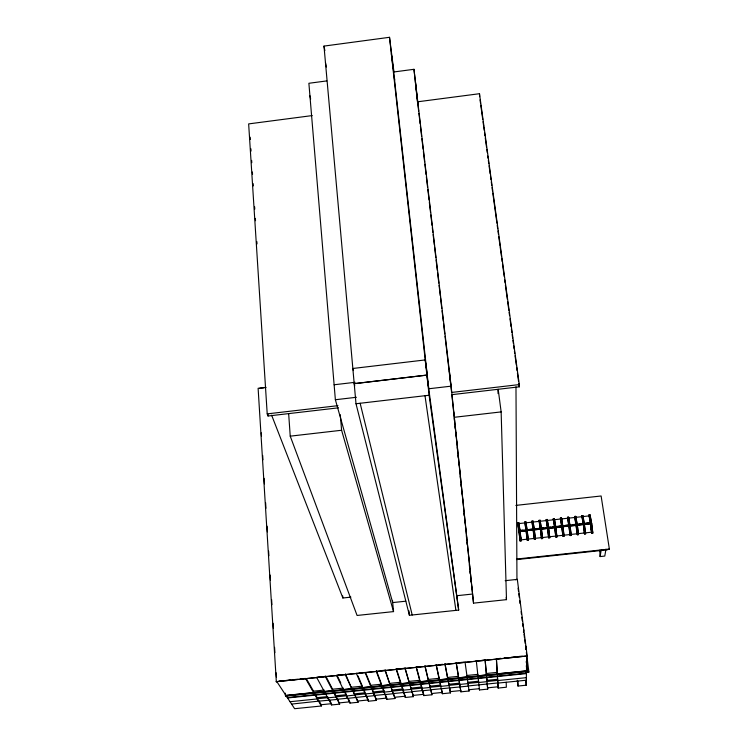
<?xml version="1.0" encoding="UTF-8"?>
<svg xmlns="http://www.w3.org/2000/svg" width="746" height="746" viewBox="0 0 746 746"><rect width="100%" height="100%" fill="white"/><g stroke="black" fill="none" stroke-linecap="round" stroke-linejoin="round"><path stroke-width="1.12" d="M519.673 600.661L520.046 603.542M518.778 522.564L519.934 530.331L518.778 522.564L517.696 522.676L518.843 530.667L522.955 530.22M519.934 530.331L521.053 539.862M523.431 632.244L523.823 629.913M540.263 528.112L541.531 538.677L542.622 538.556L540.104 520.223L539.013 520.344L540.253 528.336L525.977 529.893L524.792 521.902L525.874 521.78L528.327 540.113L527.236 540.235L525.977 529.669M527.068 529.548L525.874 521.78M525.613 649.225L526.033 646.978M525.79 647.77L525.501 645.495M517.267 680.277L517.994 686.04L526.21 685.21L526.769 655.669M527.189 655.995L276.262 681.676L527.189 655.995L517.323 579.381L505.191 580.677M527.021 671.372L285.448 695.925L527.021 671.372L526.322 665.74M526.163 672.463L528.905 671.932L527.674 672.062L526.34 661.441M533.12 528.895L531.907 521.128L532.989 521.006L535.469 539.339L534.378 539.451L531.907 521.128M534.211 528.774L532.989 521.006M534.341 530.024L535.469 539.339M543.358 528L541.354 527.991M541.484 529.24L542.622 538.556M546.137 519.57L547.396 527.553L546.137 519.57L547.219 519.449L548.506 527.217L549.774 537.782L548.683 537.903L547.555 528.355L548.683 537.903M548.506 527.217L547.219 519.449M548.636 528.466L549.774 537.782M553.252 518.787L554.548 526.779L553.252 518.787L554.343 518.666L555.658 526.434L556.936 537.008L555.845 537.12L554.716 527.581L555.845 537.12M555.658 526.434L554.343 518.666M555.789 527.683L556.936 537.008M561.729 525.771L560.386 518.004L561.468 517.883L564.097 536.225L563.006 536.346L560.386 518.004M562.82 525.65L561.468 517.883M568.872 525.212L567.519 517.22L568.601 517.109L571.268 535.451L570.177 535.572L567.519 517.22M569.021 526.238L568.89 524.988M558.679 526.331L569.981 524.867M570.112 526.126L571.268 535.451M579.157 524.093L583.204 523.655L581.796 515.663L582.887 515.542L585.629 533.894L584.528 534.005L583.391 524.457L577.283 525.343L575.744 516.325L574.653 516.446L577.357 534.789L578.448 534.668L577.301 525.119L578.448 534.668M576.061 524.205L576.182 525.464L562.969 526.676L564.097 536.225M577.152 524.093L575.744 516.325M583.204 523.655L581.796 515.663M585.629 533.894L584.332 523.31M584.482 524.335L591.634 523.776L590.03 514.759L588.939 514.88L590.384 522.871L586.328 523.31M590.384 522.871L588.939 514.88M591.559 532.196L590.571 523.673L591.718 533.231L592.809 533.11L591.662 523.552L518.983 531.478L520.102 541.009L521.184 540.887L520.065 531.357M592.809 533.11L591.513 522.526L518.843 530.667M599.756 550.184L600.11 556.572L604.782 556.068L605.966 549.205M600.11 556.572L601.239 549.718M515.85 505.396L601.117 495.987L609.37 549.056L606.955 549.877L516.754 559.584M354.201 383.621L426.889 375.098L458.687 610.088L409.405 615.282L356.001 403.745L323.988 46.093L389.515 37.3L393.953 71.98M326.776 80.913L308.881 83.282L335.374 399.735L392.704 602.582L405.805 601.192M451.125 386.167L428.764 388.769L393.683 71.989L413.974 69.303L451.125 386.167L473.524 603.141L506.487 599.653L501.144 411.904L498.188 389.281M312.21 115.583L248.651 123.901L267.208 413.881L268.047 416.007L338.553 407.82M473.524 603.141L451.843 394.662L519.3 386.829L519.3 384.582L479.492 93.707L417.564 101.801L418.637 111.005M427.113 373.858L425.211 359.936L352.839 368.477L353.352 370.585M426.889 375.098L354.201 383.705L354.76 385.943M276.337 681.797L258.116 388.293L266.089 387.351M259.655 388.321L264.149 387.799M334.124 384.768L355.077 382.306M335.374 399.735L356.429 397.282M267.208 413.881L337.947 405.665M519.3 384.582L451.619 392.443L445.026 336.204M356.001 403.745L429.118 395.24L458.687 610.088M290.231 436.158L341.603 430.255L393.552 611.599L357.082 615.459L290.231 436.158L288.655 413.62M454.491 417.266L501.144 411.904M517.827 523.701L590.189 515.784L591.475 522.75M545.382 527.776L550.511 527.217M552.534 526.993L555.649 526.573M573.003 524.764L576.033 524.429L574.653 516.446M526.117 530.919L518.983 531.693L517.696 522.676M561.859 527.021L527.208 530.574L528.327 540.113M519.962 539.973L592.66 532.085M516.894 559.015L609.37 549.056M271.609 415.158L342.88 597.994L350.9 597.136M515.477 579.735L517.323 579.381M457.074 595.681L472.46 594.049M278.985 681.163L283.601 680.688M285.905 680.445L290.511 679.97M293.971 679.615L297.421 679.261M300.88 678.907L305.487 678.431L321.321 705.996L294.623 708.7L276.682 681.396M319.857 676.958L316.593 677.293L331.606 704.951L339.672 704.131L337.145 698.172L337.239 699.44L318.635 701.156L317.255 698.769L327.755 697.697M323.121 676.622L325.293 676.398L339.672 704.131M337.509 675.139L340.782 674.804M359.563 672.873L362.836 672.528M380.563 670.71L384.945 670.253L394.932 698.526L386.82 699.347L376.189 671.158M399.418 668.77L396.135 669.106L405.292 697.473L413.415 696.652L412.137 691.533M402.709 668.425L404.901 668.202L413.415 696.652M420.511 666.598L416.119 667.055L423.793 695.598L431.934 694.768L430.852 689.63M439.441 664.649L442.742 664.313M460.618 662.476L463.928 662.131M476.302 660.853L478.512 660.63M481.832 660.285L485.142 659.949L487.697 689.117L479.51 689.947L479.37 688.679L468.936 689.742L469.075 691.001L460.907 691.831L456.198 662.924M500.939 658.326L496.444 658.783L498.151 688.054L506.357 687.225L506.18 682.264M504.305 657.972L507.672 657.627M511.047 657.282L515.533 656.816M518.908 656.471L522.275 656.126M306.475 678.86L313.516 691.16L324.193 690.069M325.713 675.951L332.567 689.211L343.263 688.12L343.374 689.537L351.767 688.679L345.491 673.908M351.655 687.262L362.37 686.161L357.94 675.857M365.736 672.901L370.781 685.304L381.514 684.203L381.644 685.63L390.065 684.763L385.178 669.824M389.934 683.345L400.695 682.245L400.835 683.662L409.274 682.804L405.078 667.782M409.134 681.387L419.914 680.277L420.054 681.704L428.512 680.837L425.015 665.73M428.372 679.419L439.17 678.31L439.319 679.737L447.796 678.869L445.008 663.753M447.637 677.443L458.464 676.342L458.613 677.76L467.108 676.892L466.949 675.475L477.785 674.365L477.953 675.792L486.457 674.916L485.077 659.632M486.289 673.498L497.153 672.388L496.407 659.632M285.42 695.458L332.669 690.628L332.567 689.211M362.491 687.579L370.902 686.721L370.781 685.304M285.485 695.561L526.48 670.943M526.061 671.969L527.674 671.801M287.266 697.501L526.443 673.097M526.434 673.591L287.564 697.958L287.434 695.897M315.549 694.815L317.181 697.659L327.671 696.596L327.764 697.874L335.998 697.034L334.413 692.885M335.896 695.757L346.405 694.685L346.508 695.962L354.751 695.123L353.315 690.955M354.648 693.845L365.176 692.773L363.927 689.873M372.254 689.024L373.438 691.934L383.985 690.852L384.097 692.139L392.377 691.29L391.23 687.085M392.256 690.013L402.831 688.94L402.952 690.218L411.242 689.369L410.235 685.145M411.111 688.092L421.704 687.01L421.835 688.297L430.134 687.448L429.276 683.205M430.004 686.171L440.616 685.089L440.746 686.367L449.073 685.518L448.365 681.257M448.933 684.241L459.564 683.159L459.704 684.436L468.04 683.588L467.901 682.31L478.55 681.219L478.69 682.506L487.045 681.658L486.634 677.359M486.896 680.371L497.563 679.289L497.386 676.258M354.742 694.946L365.27 693.873L366.323 696.307L347.683 698.377L346.498 695.785L335.98 696.857L337.229 699.272L347.673 698.209M440.727 686.189L430.116 687.271L430.75 689.929L422.497 690.768L421.816 688.12L411.223 689.201L411.978 691.84L403.745 692.68L403.623 691.402M449.055 685.35L459.685 684.259L460.907 691.831M468.022 683.411L478.671 682.329M487.026 681.48L497.694 680.389L497.871 683.103L526.303 680.212M290.035 701.716L317.274 698.937L317.181 697.659M526.35 677.657L497.722 680.566L497.563 679.289M385.011 694.405L374.529 695.477L373.532 693.034L384.087 691.962L385.02 694.582L393.245 693.743L392.359 691.122L402.933 690.041L403.726 692.502L393.226 693.575M411.96 691.663L422.478 690.6M430.731 689.761L468.395 686.106L468.246 684.828M468.376 685.928L497.843 682.935M291.593 704.084L318.635 701.156M319.092 700.998L321.228 704.737L331.513 703.692L331.606 704.951M339.579 702.872L349.874 701.827L349.977 703.086L358.061 702.266L356.206 697.221M357.959 701.007L368.272 699.962L368.384 701.221L376.478 700.401L374.818 695.328M376.366 699.142L386.708 698.088L386.82 699.347M393.459 693.435L394.811 697.268L405.171 696.214L405.292 697.473M413.293 695.393L423.672 694.34L423.793 695.598M431.803 693.51L442.201 692.456L442.331 693.715L450.491 692.885L449.605 687.719M450.351 691.626L460.767 690.572M487.203 683.895L487.548 687.849L498.002 686.796L497.768 682.823M329.48 699.944L331.513 703.692M337.295 675.829L340.782 683M345.473 692.764L346.405 694.685M348.503 698.993L349.417 700.886M336.418 675.251L349.977 703.086M345.137 674.356L358.061 702.266M356.28 673.209L368.384 701.221M368.272 699.962L366.23 695.207L366.342 696.484L374.539 695.645L374.427 694.377M365.018 672.305L376.478 700.401M376.45 670.729L381.514 684.203M382.885 687.943L383.985 690.852M385.626 695.225L386.708 698.088M396.331 668.677L400.695 682.245M401.88 686.003L402.831 688.94M403.931 692.372L405.171 696.214M416.818 668.733L419.634 679.233M420.912 684.063L421.704 687.01M422.889 691.43L423.672 694.34M424.903 666.15L431.934 694.768M360.141 403.26L412.202 614.993M309.926 95.777L310.644 99.05M436.233 664.658L439.17 678.31M439.972 682.114L440.616 685.089M441.362 688.558L442.201 692.456M436.14 664.994L442.331 693.715M325.452 62.496L326.347 67.028M323.988 46.093L324.874 50.663M444.942 664.08L450.491 692.885M584.304 523.533L582.887 515.542M569.963 525.091L568.601 517.109M456.226 662.597L458.464 676.342M459.079 680.165L459.564 683.159M541.344 528.215L540.104 520.223M540.253 528.336L539.013 520.344M590.03 514.759L590.189 515.784M590.412 522.638L590.543 523.897M591.065 528.942L591.718 533.231M525.977 529.893L524.792 521.902M583.232 523.422L584.528 534.005M424.996 395.725L455.909 610.377M554.567 526.555L554.707 527.72M465.028 662.019L469.075 691.001M547.415 527.329L547.545 528.494M480.051 99.861L480.489 103.041M480.778 105.167L482.737 119.463M483.035 121.682L483.65 126.121M483.8 127.23L484.238 130.429M484.527 132.564L484.965 135.763M485.264 137.954L486.504 146.999M486.812 149.256L487.278 152.65M487.735 156.035L488.033 158.208M488.332 160.381L488.779 163.635M489.068 165.799L490.178 173.855M490.486 176.159L490.961 179.609M491.278 181.912L491.745 185.362M492.052 187.572L492.5 190.883M492.808 193.093L496.911 223.091M497.218 225.339L497.675 228.724M497.983 230.971L498.449 234.356M498.757 236.613L499.988 245.62M500.146 246.767L501.396 255.934M501.713 258.228L502.189 261.669M502.496 263.963L504.231 276.589M504.66 279.741L505.089 282.893M505.378 284.991L507.327 299.277M507.634 301.487L508.837 310.28M509.126 312.415L509.565 315.623M510.003 318.831L511.085 326.739M511.392 328.995L511.859 332.38M512.166 334.637L512.633 338.022M512.94 340.279L513.388 343.552M513.686 345.724L514.134 348.997M514.432 351.18L514.74 353.483M515.057 355.777L516.316 364.98M516.633 367.284L517.099 370.734M517.416 373.028L518.517 381.075M518.834 383.379L519.3 386.829M520.764 537.689L521.184 540.887M518.106 588.184L518.535 591.503M518.824 593.723L519.244 597.341M521.128 611.58L521.407 614.117M521.846 617.184L522.275 620.84M524.037 634.137L524.466 637.821M524.764 639.816L525.203 643.5M526.835 655.827L528.905 672.183M522.629 623.553L523.039 626.752M525.65 647.015L525.93 649.179M526.35 652.424L526.816 656.032M526.34 661.702L527.674 672.062M526.536 671.419L526.48 670.831L497.321 673.806L497.153 672.388M525.622 680.594L526.21 685.21M391.324 53.637L393.683 71.989M394.42 77.752L394.718 80.055M506.217 597.434L506.487 599.653M576.21 525.231L577.357 534.789M569.039 526.014L570.177 535.572M498.002 686.796L498.151 688.054M561.878 526.797L563.006 536.346M540.402 529.138L541.531 538.677M533.259 529.921L534.378 539.451M526.117 530.695L527.236 540.235M487.548 687.849L487.697 689.117M518.983 531.478L520.102 541.009M418.907 113.308L420.129 123.705M420.399 126.018L421.621 136.406M421.891 138.719L423.103 149.116M423.374 151.419L424.595 161.817M424.866 164.129L426.087 174.517M426.358 176.83L427.57 187.227M427.84 189.531L429.062 199.928M429.332 202.241L430.545 212.629M430.815 214.941L432.037 225.329M432.307 227.642L432.848 232.267M433.118 234.57L434.34 244.968M434.61 247.28L435.823 257.668M436.093 259.981L437.315 270.369M437.585 272.682L438.807 283.079M439.077 285.382L440.289 295.78M440.56 298.092L441.781 308.48M442.052 310.793L443.273 321.19M443.544 323.494L444.756 333.891M471.575 586.459L471.836 588.631M389.515 37.3L429.118 395.24M476.265 660.536L479.51 689.947M413.974 69.303L417.452 101.68M415.438 81.799L417.825 104.076M449.362 371.163L450.77 384.768M453.559 411.671L453.801 413.993M454.277 418.627L454.51 420.94M455.107 426.731L455.349 429.053M455.703 432.521L456.067 436M456.543 440.634L456.776 442.956M457.251 447.591L457.494 449.903M458.091 455.694L458.333 458.016M458.809 462.651L459.042 464.963M459.517 469.598L459.76 471.92M460.235 476.545L460.478 478.867M461.075 484.658L461.308 486.979M461.783 491.614L462.026 493.927M462.501 498.561L462.744 500.874M464.049 513.621L464.292 515.943M464.767 520.577L465.01 522.89M465.485 527.525L465.718 529.837M466.315 535.637L466.558 537.95M467.033 542.584L467.276 544.897M468.46 556.488L468.702 558.801M469.299 564.601L469.542 566.913M470.017 571.548L470.25 573.861M470.847 579.661L471.09 581.973M408.967 610.871L409.405 615.282M392.489 600.399L393.552 611.599M394.811 697.268L394.932 698.526M373.438 691.934L373.55 693.211L365.27 693.873M340.279 414.655L341.603 430.255M342.712 595.923L342.88 597.994M321.228 704.737L321.321 705.996M313.516 691.16L313.618 692.577M250.152 137.18L250.302 139.502M250.898 148.78L251.048 151.102M251.644 160.39L251.794 162.703M252.39 171.99L252.54 174.312M253.136 183.591L253.276 185.913M254.619 206.801L254.768 209.122M255.365 218.401L255.514 220.723M256.857 241.611L257.006 243.923M267.935 414.226L268.047 416.007M285.27 693.137L285.522 696.037M261.286 432.829L261.482 436.065M262.685 455.442L262.956 459.806M264.103 478.345L264.448 483.874M265.613 502.673L265.958 508.268M267.068 526.191L267.422 531.861M268.616 551.173L268.905 555.77M270.099 575.035L270.416 580.136M271.609 599.514L271.936 604.68M273.083 623.274L273.409 628.505M274.575 647.341L274.901 652.647M276.151 672.799L276.421 677.098M479.492 93.707L479.622 96.672M497.955 390.083L498.067 393.571M517.976 681.061L517.994 686.04M515.98 386.801L516.95 579.577"/></g></svg>
